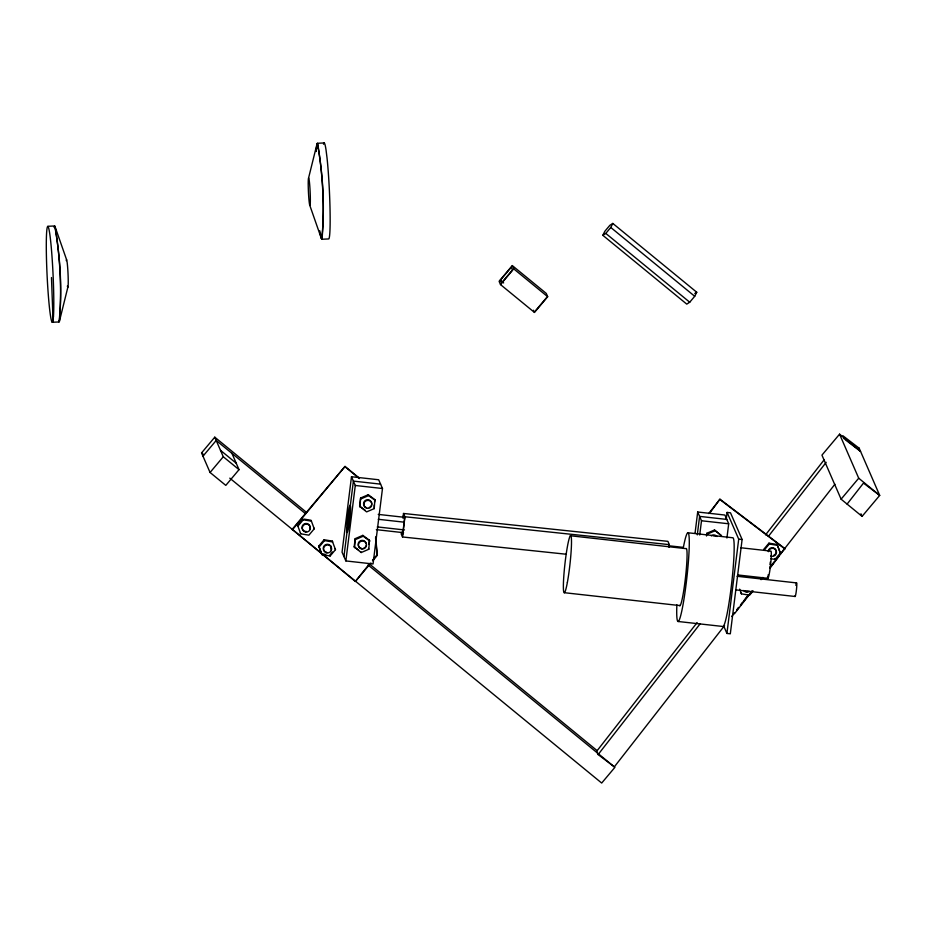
<?xml version="1.0" encoding="UTF-8"?>
<svg xmlns="http://www.w3.org/2000/svg" width="926" height="926" viewBox="0 0 926 926"><rect width="100%" height="100%" fill="white"/><g stroke="black" fill="none" stroke-linecap="round" stroke-linejoin="round"><path stroke-width="1.39" d="M316.044 151.447L317.386 143.275L324.227 142.951M316.067 151.494L317.016 143.912L317.815 144.271C322.804 175.269 324.656 207.331 322.074 238.619L321.287 238.26L309.782 205.294A13.728 0.857 87.3 0 1 308.208 183.082A13.728 0.857 87.3 0 1 309.851 186.878A13.728 0.857 87.3 0 1 309.782 205.294M767.909 578.287L768.221 574.722M403.03 517.518L403.505 513.467L667.924 541.351L669.348 544.638L669.035 547.335M403.088 518.294L403.423 515.504L404.604 518.224L402.613 534.939L401.433 532.23M566.353 554.246L402.532 536.976L404.94 516.754L403.505 513.467M351.486 476.74L342.053 552.185L345.861 560.936L373.051 563.969L382.484 488.511L378.676 479.761L351.486 476.74L355.283 485.479L345.861 560.936M343.951 556.561L353.385 481.103L380.574 484.136M354.183 546.803L355.202 538.643L362.842 535.367L369.462 540.24L368.814 549.257L361.175 552.544L354.183 546.803L358.594 550.056M359.601 506.163L360.619 498.003L368.259 494.727L374.88 499.6L374.231 508.617L366.592 511.904L359.601 506.163L365.11 510.226M354.554 547.671L355.202 538.643M359.971 507.031L360.619 498.003M368.953 544.314L369.462 540.24M374.197 505.04L374.231 508.617M374.544 502.32L374.88 499.6M695.032 533.364L697.695 512.009L724.896 515.041L728.693 523.78L726.922 538.018M697.29 534.892L699.605 516.384L726.794 519.417M699.72 534.985L701.503 520.759L697.695 512.009M706.492 536.004L706.827 533.283L714.478 529.996L721.47 535.726L714.478 529.996M726.204 519.567L727.095 512.414L730.498 512.796L742.108 539.499L730.313 633.812L726.922 633.442L723.6 625.802M726.922 633.442L738.705 539.129L727.095 512.414M770.004 564.513L770.328 561.966M52.215 322.271L59.056 321.959L58.627 320.952L59.414 321.322C61.996 290.023 60.144 257.96 55.155 226.963L54.356 226.604M59.414 321.322L67.887 287.118M308.555 178.105L317.016 143.912M602.826 235.308L604.852 231.269L609.84 225.331L612.804 223.432L696.746 292.246L694.72 296.285L689.731 302.223L686.768 304.122L602.826 235.308L605.789 233.41L610.778 227.472L612.804 223.432M53.997 227.24L54.727 225.967L47.874 226.291M59.056 321.959C62.389 290.486 60.387 257.196 54.727 225.967M323.51 144.224A48.071 3.01 87.3 0 1 326.056 150.081L327.04 157.999A48.071 3.01 87.3 0 1 330.061 210.607A48.071 3.01 87.3 0 1 328.568 238.943L321.716 239.255C325.049 207.794 323.047 174.505 317.386 143.275M708.703 513.56L719.93 499.183L784.762 548.481L769.923 568.332M709.802 513.004L719.93 499.183M697.128 622.561L596.68 751.275L598.115 754.551L614.32 766.867L724.549 625.629M765.57 534.858L824.244 459.69M598.115 754.551L700.16 623.788M768.487 536.235L826.177 462.317M859.073 448.149L842.915 435.764L844.338 439.051M736.876 609.783L738.647 607.514M740.43 605.245L748.405 595.024M769.691 567.777L774.124 562.105M776.775 558.702L778.558 556.422M780.329 554.153L784.762 548.481M731.656 616.519L734.33 613.105M736.992 609.69L738.774 607.41M740.545 605.129L742.328 602.849M744.099 600.58L748.544 594.886M769.876 567.545L778.766 556.156M783.211 550.461L834.905 484.229M752.19 591.031L734.457 613.741L734.214 613.197M761.056 579.676L762.827 577.407M847.105 504.091L863.483 483.094L879.7 495.41L862.083 516.372L841.097 499.172L821.941 455.129L839.569 434.167L860.543 451.367L845.415 439.873M231.94 453.358L239.024 469.656L225.805 485.386L210.063 472.48L201.555 452.907L214.774 437.176L306.471 512.356M202.979 456.182L216.198 440.463L305.545 513.71M210.063 472.48L223.282 456.761L214.774 437.176M512.298 265.588L499.091 281.307L500.515 284.595L534.476 312.432L547.694 296.714L546.271 293.426L512.298 265.588L513.733 268.864L547.694 296.714M500.353 280.231L511.279 267.232L512.46 269.952L501.533 282.939L500.353 280.231L503.64 282.928M359.184 478.013L345.028 466.415L292.165 529.302L355.364 581.459L370.898 562.962M292.408 529.846L345.028 466.415M500.515 284.595L513.733 268.864M300.73 533.816L297.894 526.142L303.23 519.787L311.402 521.13L314.238 528.815L308.902 535.159L300.73 533.816L300.36 532.959M332.272 541.085L335.49 549.639L330.154 555.982L321.982 554.651L321.6 553.783L318.764 546.097L324.1 539.754L332.272 541.085L332.654 541.953L324.482 540.61L324.1 539.754M321.982 554.651L319.146 546.965L324.482 540.61M332.446 551.942L329.772 555.125L330.154 555.982M535.494 310.789L546.421 297.79M369.752 563.506L355.364 581.459M372.495 560.242L377.067 554.801L375.551 537.705M372.727 560.797L377.299 555.357L375.667 536.825M777.493 545.356L777.122 544.488L768.95 543.157L763.614 549.5L763.985 550.368L769.321 544.013L777.493 545.356L780.329 553.042L774.993 559.385L770.907 558.714M750.129 593.277L751.9 591.158M753.174 590.962L749.609 595.187L741.437 593.855L741.066 592.987M841.097 499.172L858.715 478.21L839.569 434.167M694.778 293.507L696.746 292.246M360.99 498.871L368.629 495.584L375.25 500.457M355.572 539.511L363.212 536.223L369.833 541.097M714.849 530.853L707.209 534.14L706.827 533.283M404.94 516.754L669.348 544.638M701.503 520.759L728.693 523.78M355.283 485.479L382.484 488.511M687.902 532.751L732.779 537.763A44.633 3.901 -83.6 0 1 731.795 582.095A44.633 3.901 -83.6 0 1 722.963 626.485L678.098 621.485M738.705 539.129L742.108 539.499M740.754 547.752L770.802 551.097A13.728 1.204 -83.6 0 1 770.698 563.726A13.728 1.204 -83.6 0 1 767.967 578.333L737.918 574.977M668.977 545.784L683.249 547.37M570.323 535.749L685.9 548.632A28.81 2.523 -83.6 0 1 685.437 577.974A28.81 2.523 -83.6 0 1 679.464 605.384M378.248 514.393L405.449 517.426M378.236 519.289L404.002 522.16M377.287 526.917L404.477 529.95M376.338 529.66L403.539 532.693M737.061 576.273L796.545 582.905M735.672 589.862L795.168 596.494M564.536 592.721L680.101 605.604M304.226 519.15L311.032 520.262L311.402 521.13M321.6 553.783L325.686 554.454M767.967 578.333L767.677 578.125A13.728 1.204 -83.6 0 1 767.492 577.002M720.162 499.727L784.993 549.025M610.778 227.472L694.72 296.285M605.789 233.41L689.731 302.223M858.715 478.21L879.7 495.41L859.12 448.091M345.271 466.959L359.415 478.568M369.104 563.702L597.247 750.743M368.085 564.987L614.91 767.33L601.692 783.049L229.787 478.152M220.481 450.302L236.211 463.208M223.282 456.761L239.024 469.656M201.555 452.907L203.789 454.735M860.948 513.78L862.083 516.372M780.329 553.042L777.122 544.488M768.95 543.157L769.321 544.013M774.622 558.528L774.993 559.385M533.526 310.245L534.476 312.432M321.716 239.255L319.783 230.782M401.108 533.7L402.532 536.976M368.259 494.727L368.629 495.584M362.842 535.367L363.212 536.223M368.444 548.4L368.814 549.257M347.725 516.662L349.611 521.002M360.804 551.688L361.175 552.544M335.108 548.771L335.49 549.639M313.868 527.947L314.238 528.815M318.764 546.097L319.146 546.965M303.23 519.787L302.86 518.93L297.524 525.274L297.894 526.142M739.654 589.144L741.437 593.855M55.155 226.963L66.66 259.928M320.373 234.695L321.287 238.26M51.474 277.557L53.037 320.095M795.862 585.382A6.864 0.602 -83.6 0 1 796.811 584.051A6.864 0.602 -83.6 0 1 796.013 593.034A6.864 0.602 -83.6 0 1 794.913 595.927M683.226 548.192A44.633 3.901 -83.6 0 1 689.257 545.345A44.633 3.901 -83.6 0 1 681.999 609.991A44.633 3.901 -83.6 0 1 676.871 604.805M713.541 535.668A4.074 4.005 -23.5 0 1 716.55 536.409M711.33 535.876A4.074 4.005 -23.5 0 1 717.025 536.513M361.696 548.377A4.074 4.005 -23.5 0 1 358.142 544.291A4.074 4.005 -23.5 0 1 361.985 540.379A4.074 4.005 -23.5 0 1 366.21 543.782M365.955 545.854A4.074 4.005 -23.5 0 1 365.434 546.768M364.694 547.521A4.074 4.005 -23.5 0 1 363.779 548.065M366.094 507.483A4.074 4.005 -23.5 0 1 363.733 502.61A4.074 4.005 -23.5 0 1 368.467 499.808A4.074 4.005 -23.5 0 1 371.639 504.195M371.372 505.214A4.074 4.005 -23.5 0 1 370.851 506.128M370.111 506.881A4.074 4.005 -23.5 0 1 369.196 507.425M768.43 551.664A4.074 4.005 -23.5 0 1 773.476 548.435A4.074 4.005 -23.5 0 1 776.243 553.655A4.074 4.005 -23.5 0 1 770.71 555.982M768.163 551.051A4.074 4.005 -23.5 0 1 774.773 548.597A4.074 4.005 -23.5 0 1 773.546 555.461M749.377 591.39A4.074 4.005 -23.5 0 1 743.717 590.464M748.162 591.263A4.074 4.005 -23.5 0 1 744.168 590.614M326.612 552.266A4.074 4.005 -23.5 0 1 323.394 547.301A4.074 4.005 -23.5 0 1 328.707 544.511A4.074 4.005 -23.5 0 1 330.999 549.951M330.756 546.016A4.074 4.005 -23.5 0 1 330.941 548.088M306.425 531.466A4.074 4.005 -23.5 0 1 302.026 527.172A4.074 4.005 -23.5 0 1 307.119 523.584A4.074 4.005 -23.5 0 1 309.747 529.128M66.255 260.657A13.728 0.857 87.3 0 1 68.038 273.876A13.728 0.857 87.3 0 1 67.39 285.995M347.725 521.581L347.713 526.466L349.611 516.095L349.623 511.198L347.725 521.581M53.453 316.553L52.932 321.009A48.071 3.01 87.3 0 1 46.647 264.57A48.071 3.01 87.3 0 1 50.027 235.771A48.071 3.01 87.3 0 1 53.453 316.553M350.341 505.48L350.225 505.191A13.728 1.204 -83.6 0 0 347.736 516.488A13.728 1.204 -83.6 0 0 346.868 531.86L347.111 532.473A13.728 1.204 -83.6 0 0 349.6 521.188A13.728 1.204 -83.6 0 0 350.468 505.816L350.341 505.48M567.383 582.338A28.81 2.523 -83.6 0 0 570.96 535.969A28.81 2.523 -83.6 0 0 563.934 574.398A28.81 2.523 -83.6 0 0 567.383 582.338M361.962 549.002A4.074 4.005 -23.5 0 0 366.198 543.4A4.074 4.005 -23.5 0 0 359.23 542.624A4.074 4.005 -23.5 0 0 361.962 549.002M367.39 508.362A4.074 4.005 -23.5 0 0 371.627 502.76A4.074 4.005 -23.5 0 0 364.647 501.985A4.074 4.005 -23.5 0 0 367.39 508.362M326.878 552.88A4.074 4.005 -23.5 0 0 331.404 547.509A4.074 4.005 -23.5 0 0 324.482 546.375A4.074 4.005 -23.5 0 0 326.878 552.88M305.638 532.056A4.074 4.005 -23.5 0 0 310.152 526.686A4.074 4.005 -23.5 0 0 303.23 525.551A4.074 4.005 -23.5 0 0 305.638 532.056"/></g></svg>
